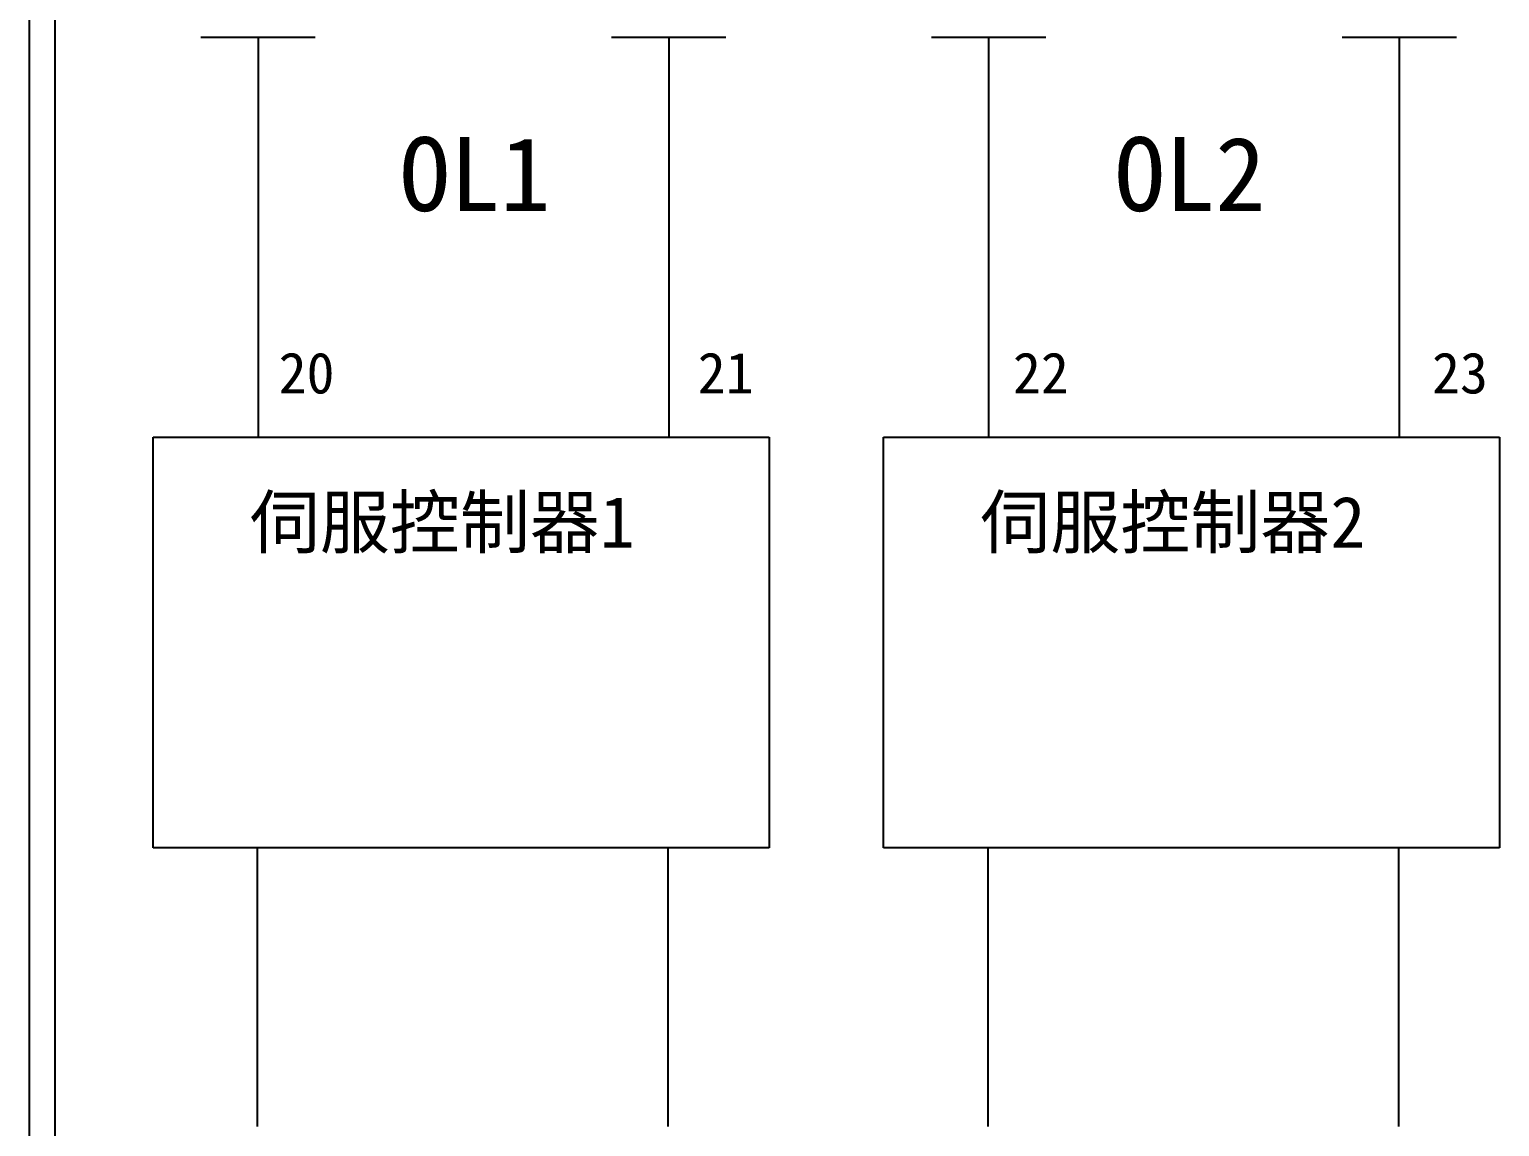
# Model space of a CAD drawing. Extents: x 10 to 297, y 3 to 207.
# Drawn here: x 10 to 81.6, y 57.4 to 110.8 of the extents above; entities that cross this region are included whole.
import ezdxf

# ---------------------------------------------------------------- set-up
doc = ezdxf.new("R2010")
doc.units = 0
doc.layers.get('0').update_dxf_attribs({"linetype": 'CONTINUOUS'})
doc.layers.add('圖框層', color=7, linetype='CONTINUOUS')
doc.layers.add('標尺寸層', color=3, linetype='CONTINUOUS')
doc.styles.add('CNS', font='romanc.shx', dxfattribs={"bigfont": 'chineset.shx'})
doc.styles.add('STSL', font='KAIU.TTF')

msp = doc.modelspace()

# ---------------------------------------------------------------- linework, layer by layer
for p, q in [((21.092, 70.933), (21.098, 57.361)), ((41.092, 70.933), (41.098, 57.361)), ((56.668, 70.933), (56.673, 57.361)), ((76.668, 70.933), (76.673, 57.361))]:
    msp.add_line(p, q)
at = {"layer": '圖框層', "color": 7}
for p, q in [((10, 3), (10, 206.969)), ((11.25, 4.25), (11.25, 205.719))]:
    msp.add_line(p, q, dxfattribs=at)
at = {"layer": '標尺寸層', "color": 7}
for p, q in [((18.351, 110.424), (23.919, 110.424)), ((21.135, 110.424), (21.135, 90.933)), ((38.351, 110.424), (43.919, 110.424)), ((41.135, 110.424), (41.135, 90.933)), ((53.926, 110.424), (59.494, 110.424)), ((56.71, 110.424), (56.71, 90.933)), ((73.926, 110.424), (79.494, 110.424)), ((76.71, 110.424), (76.71, 90.933)), ((16.021, 90.933), (46.021, 90.933)), ((16.021, 70.933), (16.021, 90.933)), ((46.021, 90.933), (46.021, 70.933)), ((51.596, 90.933), (81.596, 90.933)), ((51.596, 70.933), (51.596, 90.933)), ((81.596, 90.933), (81.596, 70.933)), ((46.021, 70.933), (16.021, 70.933)), ((81.596, 70.933), (51.596, 70.933))]:
    msp.add_line(p, q, dxfattribs=at)

# ---------------------------------------------------------------- texts
at = {"layer": '圖框層', "color": 4, "style": 'STSL'}
for s, height, p in [('OL1', 3.6, (28.032, 101.953)), ('OL2', 3.6, (62.851, 101.953)), ('20', 2, (22.137, 93.066)), ('21', 2, (42.546, 93.066)), ('22', 2, (57.897, 93.066)), ('23', 2, (78.305, 93.066))]:
    msp.add_text(s, height=height, dxfattribs=at).set_placement(p)
at = {"layer": '標尺寸層', "color": 7, "char_height": 2.5, "attachment_point": 1, "style": 'CNS'}
for s, insert, width in [('{\\fDFKai-SB|b0|i0|c136|p65;伺服控制器1}', (20.733, 88.05), 18.62078), ('{\\fDFKai-SB|b0|i0|c136|p65;伺服控制器2}', (56.308, 88.05), 20.05991)]:
    msp.add_mtext(s, dxfattribs=dict(at, insert=insert, width=width))

doc.saveas('drawing.dxf')
